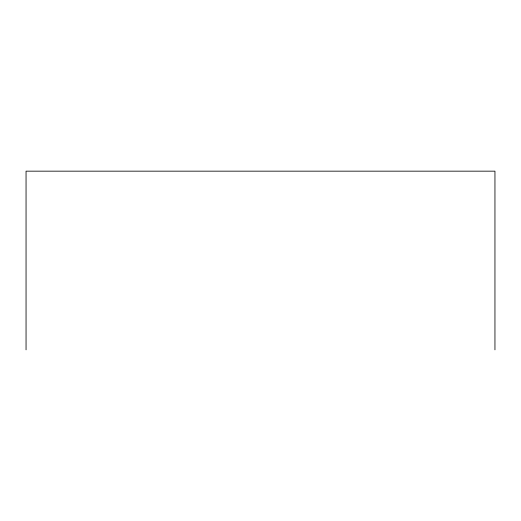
<?xml version="1.0" encoding="UTF-8"?>
<svg xmlns="http://www.w3.org/2000/svg" width="521" height="521" viewBox="0 0 521 521"><rect width="100%" height="100%" fill="white"/><g stroke="black" fill="none" stroke-linecap="round" stroke-linejoin="round"><path stroke-width="0.78" d="M494.95 349.838L494.95 171.162L26.05 171.162L26.05 349.838"/></g></svg>
